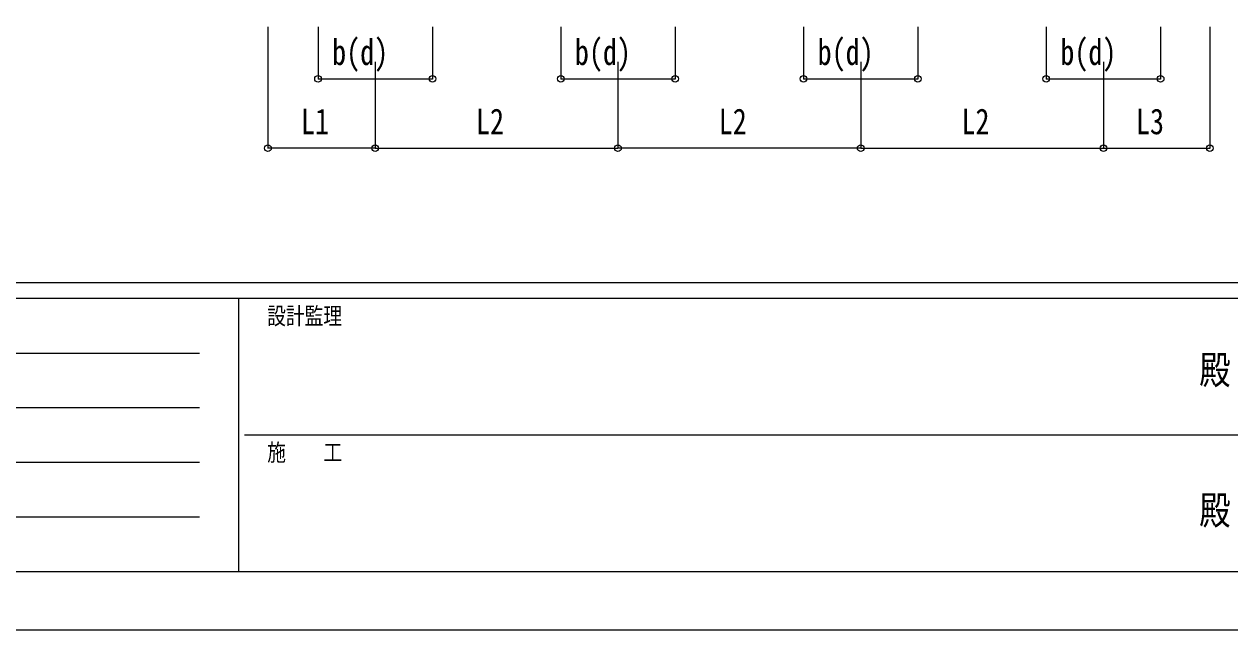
# Model space of a CAD drawing. Units: millimetres, scale not verified. Extents: x -18922 to 18922, y -13365 to 13365.
# Drawn here: x -7109 to -155, y -13365 to -9869 of the extents above; entities that cross this region are included whole.
import ezdxf
from ezdxf.enums import TextEntityAlignment as Align

# ---------------------------------------------------------------- set-up
doc = ezdxf.new("R2010")
doc.units = ezdxf.units.MM
doc.header["$LTSCALE"] = 50
doc.layers.add('0-7_YKK_D', color=6, linetype='Continuous')
doc.layers.add('0-8_YKK_ZWAK', color=7, linetype='Continuous')
doc.styles.add('ＭＳ ゴシック', font='')
doc.styles.get('ＭＳ ゴシック').set_extended_font_data('MS Gothic')

msp = doc.modelspace()

# ---------------------------------------------------------------- linework, layer by layer
at = {"layer": '0-7_YKK_D'}
for p, q in [((-5703.01, -9885.5), (-5703.01, -10586.5)), ((-5414.41, -9885.5), (-5414.41, -10186.5)), ((-4754.41, -9885.5), (-4754.41, -10186.5)), ((-4014.41, -9885.5), (-4014.41, -10186.5)), ((-3354.41, -9885.5), (-3354.41, -10186.5)), ((-2614.41, -9885.5), (-2614.41, -10186.5)), ((-1954.41, -9885.5), (-1954.41, -10186.5)), ((-1214.41, -9885.5), (-1214.41, -10186.5)), ((-554.41, -9885.5), (-554.41, -10186.5)), ((-271.23, -9885.5), (-271.23, -10586.5)), ((-5084.41, -10086.5), (-5084.41, -10586.5)), ((-5084.41, -10086.5), (-5084.41, -10586.5)), ((-3684.41, -10086.5), (-3684.41, -10586.5)), ((-3684.41, -10086.5), (-3684.41, -10586.5)), ((-2284.41, -10086.5), (-2284.41, -10586.5)), ((-2284.41, -10086.5), (-2284.41, -10586.5)), ((-884.41, -10086.5), (-884.41, -10586.5)), ((-884.41, -10086.5), (-884.41, -10586.5)), ((-5414.41, -10185.5), (-4754.41, -10185.5)), ((-4014.41, -10185.5), (-3354.41, -10185.5)), ((-2614.41, -10185.5), (-1954.41, -10185.5)), ((-1214.41, -10185.5), (-554.41, -10185.5)), ((-5084.41, -10585.5), (-5703.01, -10585.5)), ((-5084.41, -10585.5), (-3684.41, -10585.5)), ((-2284.41, -10585.5), (-3684.41, -10585.5)), ((-2284.41, -10585.5), (-884.41, -10585.5)), ((-884.41, -10585.5), (-271.23, -10585.5))]:
    msp.add_line(p, q, dxfattribs=at)
for centre in [(-5414.41, -10185.5), (-4754.41, -10185.5), (-4014.41, -10185.5), (-3354.41, -10185.5), (-2614.41, -10185.5), (-1954.41, -10185.5), (-1214.41, -10185.5), (-554.41, -10185.5), (-5703.01, -10585.5), (-5084.41, -10585.5), (-5084.41, -10585.5), (-3684.41, -10585.5), (-3684.41, -10585.5), (-2284.41, -10585.5), (-2284.41, -10585.5), (-884.41, -10585.5), (-884.41, -10585.5), (-271.23, -10585.5)]:
    msp.add_circle(centre, 19.12, dxfattribs=at)
at = {"layer": '0-8_YKK_ZWAK'}
for p, q in [((17527.59, -11362.5), (-17572.41, -11362.5)), ((-5872.41, -11452.5), (-17572.41, -11452.5)), ((-5872.41, -11452.5), (-5872.41, -13027.5)), ((-22.41, -11452.5), (-5872.41, -11452.5)), ((-17381.16, -11767.5), (-6097.41, -11767.5)), ((-17381.16, -12082.5), (-6097.41, -12082.5)), ((-5838.66, -12240), (-22.41, -12240)), ((-17381.16, -12397.5), (-6097.41, -12397.5)), ((-17381.16, -12712.5), (-6097.41, -12712.5)), ((-17572.41, -13027.5), (-5872.41, -13027.5)), ((-5872.41, -13027.5), (-22.41, -13027.5))]:
    msp.add_line(p, q, dxfattribs=at)
msp.add_lwpolyline([(-18922.5, -13365), (18922.5, -13365), (18922.5, 13365), (-18922.5, 13365)], close=True, dxfattribs=at)

# ---------------------------------------------------------------- texts
at = {"layer": '0-7_YKK_D', "style": 'ＭＳ ゴシック', "width": 0.8}
for s, p in [('b(d)', (-5332.81, -10149.5)), ('b(d)', (-3932.81, -10149.5)), ('b(d)', (-2532.81, -10149.5)), ('b(d)', (-1132.81, -10149.5)), ('L1', (-5512.51, -10549.5)), ('L2', (-4503.21, -10549.5)), ('L2', (-3103.21, -10549.5)), ('L2', (-1703.21, -10549.5)), ('L3', (-696.62, -10549.5))]:
    msp.add_text(s, height=148.5, dxfattribs=at).set_placement(p, align=Align.BOTTOM_LEFT)
at = {"layer": '0-8_YKK_ZWAK', "style": 'ＭＳ ゴシック', "width": 0.8}
for s, height, p in [('設計監理', 98.97, (-5707.41, -11632.5)), ('殿', 165, (-331.5, -11996.25)), ('施\u3000\u3000工', 98.97, (-5707.41, -12420)), ('殿', 165, (-331.5, -12806.25))]:
    msp.add_text(s, height=height, dxfattribs=at).set_placement(p, align=Align.BOTTOM_LEFT)

doc.saveas('drawing.dxf')
